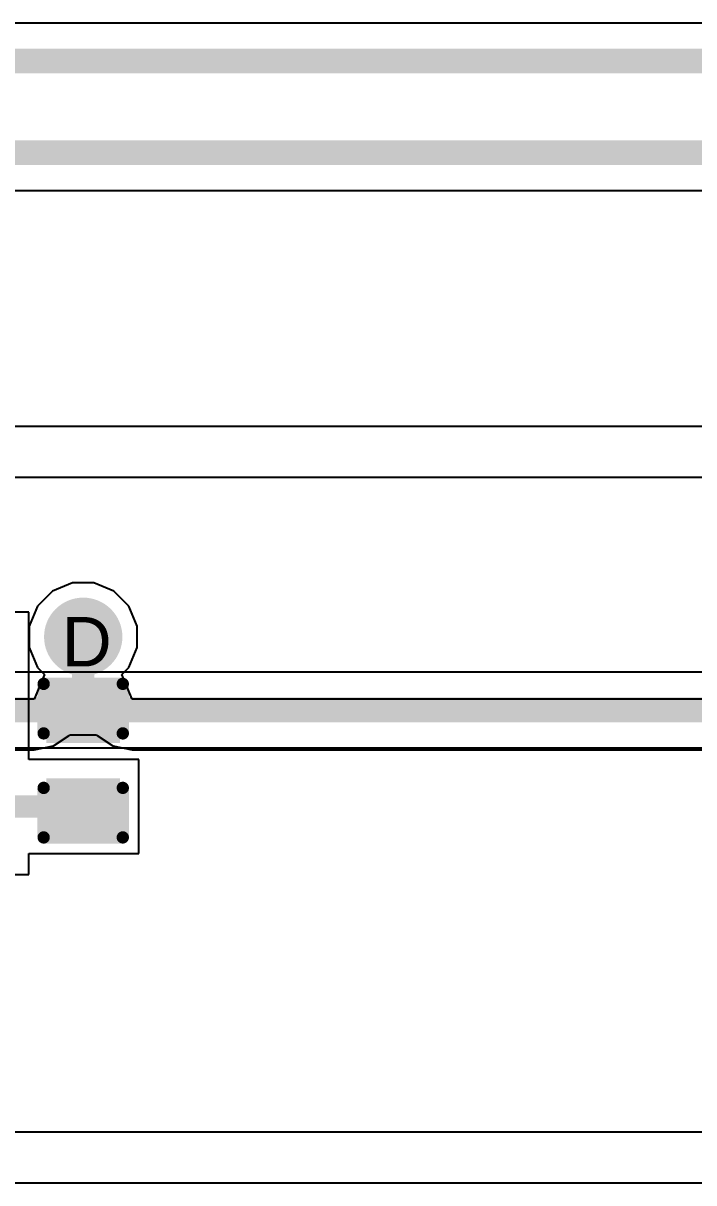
# Model space of a CAD drawing. Header units: inches. Extents: x 0 to 5401, y 0 to 5414.
# Drawn here: x 60.19 to 67.08, y 87.45 to 99.34 of the extents above; entities that cross this region are included whole.
import ezdxf

# ---------------------------------------------------------------- set-up
doc = ezdxf.new("R2010")
doc.units = ezdxf.units.IN
for name, color, linetype in [('Bottom Layer', 5, 'Continuous'), ('Bottom Solder', 6, 'Continuous'), ('Drill Drawing', 1, 'Continuous'), ('Layer 1', 16, 'Continuous'), ('Layer 2', 76, 'Continuous'), ('Top Layer', 1, 'Continuous'), ('Top Overlay', 2, 'Continuous'), ('Top Paste', 8, 'Continuous'), ('Top Solder', 216, 'Continuous'), ('Via Holes', 16, 'Continuous')]:
    doc.layers.add(name, color=color, linetype=linetype)
doc.styles.add('Arial', font='', dxfattribs={"height": 0.2})
doc.styles.get('Arial').set_extended_font_data('Arial')

# ---------------------------------------------------------------- blocks, each defined once
blk = doc.blocks.new('C___0402_284')
at = {"layer": 'Top Layer'}
for points in [[(-0.699, -0.318), (-0.699, 0.318), (-0.241, 0.318), (-0.241, -0.318)], [(0.241, -0.318), (0.241, 0.318), (0.699, 0.318), (0.699, -0.318)]]:
    blk.add_hatch(color=1, dxfattribs=at).paths.add_polyline_path(points)
at = {"layer": 'Top Paste'}
for points in [[(-0.699, -0.318), (-0.699, 0.318), (-0.241, 0.318), (-0.241, -0.318)], [(0.241, -0.318), (0.241, 0.318), (0.699, 0.318), (0.699, -0.318)]]:
    blk.add_hatch(color=8, dxfattribs=at).paths.add_polyline_path(points)
at = {"layer": 'Top Solder'}
for points in [[(-0.758, -0.377), (-0.758, 0.377), (-0.181, 0.377), (-0.181, -0.377)], [(0.181, -0.377), (0.181, 0.377), (0.758, 0.377), (0.758, -0.377)]]:
    blk.add_hatch(color=216, dxfattribs=at).paths.add_polyline_path(points)
at = {"layer": 'Top Overlay'}
for points in [[(-0.787, 0.406, 0.127, 0.127, 0), (-0.279, 0.406, 0.127, 0.127, 0)], [(-0.787, 0.406, 0.127, 0.127, 0), (-0.787, -0.406, 0.127, 0.127, 0)], [(0.279, 0.406, 0.127, 0.127, 0), (0.787, 0.406, 0.127, 0.127, 0)], [(0.787, 0.406, 0.127, 0.127, 0), (0.787, -0.406, 0.127, 0.127, 0)], [(-0.787, -0.406, 0.127, 0.127, 0), (-0.279, -0.406, 0.127, 0.127, 0)], [(0.279, -0.406, 0.127, 0.127, 0), (0.787, -0.406, 0.127, 0.127, 0)]]:
    blk.add_lwpolyline(points, format="xyseb", dxfattribs=at)
for points in [[(-0.819, 0.406, 0.0635, 0.0635, 1), (-0.756, 0.406, 0.0635, 0.0635, 1)], [(-0.819, 0.406, 0.0635, 0.0635, 1), (-0.756, 0.406, 0.0635, 0.0635, 1)], [(-0.311, 0.406, 0.0635, 0.0635, 1), (-0.248, 0.406, 0.0635, 0.0635, 1)], [(0.248, 0.406, 0.0635, 0.0635, 1), (0.311, 0.406, 0.0635, 0.0635, 1)], [(0.756, 0.406, 0.0635, 0.0635, 1), (0.819, 0.406, 0.0635, 0.0635, 1)], [(0.756, 0.406, 0.0635, 0.0635, 1), (0.819, 0.406, 0.0635, 0.0635, 1)], [(-0.819, -0.406, 0.0635, 0.0635, 1), (-0.756, -0.406, 0.0635, 0.0635, 1)], [(-0.819, -0.406, 0.0635, 0.0635, 1), (-0.756, -0.406, 0.0635, 0.0635, 1)], [(-0.311, -0.406, 0.0635, 0.0635, 1), (-0.248, -0.406, 0.0635, 0.0635, 1)], [(0.248, -0.406, 0.0635, 0.0635, 1), (0.311, -0.406, 0.0635, 0.0635, 1)], [(0.756, -0.406, 0.0635, 0.0635, 1), (0.819, -0.406, 0.0635, 0.0635, 1)], [(0.756, -0.406, 0.0635, 0.0635, 1), (0.819, -0.406, 0.0635, 0.0635, 1)]]:
    blk.add_lwpolyline(points, format="xyseb", close=True, dxfattribs=at)

msp = doc.modelspace()

# ---------------------------------------------------------------- hatches: boundary and pattern name
at = {"layer": 'Bottom Layer'}
h = msp.add_hatch(color=5, dxfattribs=at)
edge = h.paths.add_edge_path()
edge.add_arc((60.808, 93.046), 0.3, 0, 360)
at = {"layer": 'Bottom Solder'}
h = msp.add_hatch(color=6, dxfattribs=at)
edge = h.paths.add_edge_path()
edge.add_arc((60.808, 93.046), 0.402, 0, 360)
at = {"layer": 'Layer 1'}
h = msp.add_hatch(color=16, dxfattribs=at)
edge = h.paths.add_edge_path()
edge.add_arc((60.808, 93.046), 0.3, 0, 360)
at = {"layer": 'Layer 2'}
h = msp.add_hatch(color=76, dxfattribs=at)
edge = h.paths.add_edge_path()
edge.add_arc((60.808, 93.046), 0.3, 0, 360)
at = {"layer": 'Top Layer'}
h = msp.add_hatch(color=1, dxfattribs=at)
edge = h.paths.add_edge_path()
edge.add_arc((60.808, 93.046), 0.3, 0, 360)
at = {"layer": 'Top Solder'}
h = msp.add_hatch(color=216, dxfattribs=at)
edge = h.paths.add_edge_path()
edge.add_arc((60.808, 93.046), 0.402, 0, 360)
at = {"layer": 'Via Holes'}
h = msp.add_hatch(color=7, dxfattribs=at)
edge = h.paths.add_edge_path()
edge.add_arc((60.808, 93.046), 0.15, 0, 360)

# ---------------------------------------------------------------- linework, layer by layer
at = {"layer": 'Bottom Layer'}
for p, q in [((81.667, 99.34), (48.734, 99.34)), ((56.141, 97.624), (71.927, 97.624)), ((71.479, 92.685), (57.536, 92.685)), ((58.051, 91.909), (71.318, 91.909))]:
    msp.add_line(p, q, dxfattribs=at)
for points in [[(48.734, 98.952, 0.254, 0.254, 0), (81.667, 98.952, 0.254, 0.254, 0)], [(48.836, 98.012, 0.254, 0.254, 0), (80.574, 98.012, 0.254, 0.254, 0)], [(57.141, 92.297, 0.254, 0.254, 0), (71.479, 92.297, 0.254, 0.254, 0)]]:
    msp.add_lwpolyline(points, format="xyseb", dxfattribs=at)
at = {"layer": 'Layer 2'}
for p, q in [((69.916, 95.203), (58.586, 95.203)), ((55.12, 94.685), (75.356, 94.685)), ((60.494, 93.516), (60.338, 93.36)), ((60.697, 93.6), (60.494, 93.516)), ((60.918, 93.6), (60.697, 93.6)), ((61.121, 93.516), (60.918, 93.6)), ((61.277, 93.36), (61.121, 93.516)), ((60.338, 93.36), (60.254, 93.157)), ((61.362, 93.157), (61.277, 93.36)), ((60.254, 93.157), (60.254, 92.936)), ((61.362, 92.936), (61.362, 93.157)), ((60.254, 92.936), (60.338, 92.732)), ((61.277, 92.732), (61.362, 92.936)), ((60.338, 92.732), (60.411, 92.659)), ((61.204, 92.659), (61.277, 92.732)), ((60.411, 92.659), (60.306, 92.405)), ((61.309, 92.405), (61.204, 92.659)), ((60.306, 92.405), (57.695, 92.405)), ((71.711, 92.405), (61.309, 92.405)), ((60.504, 91.927), (60.664, 92.034)), ((60.664, 92.034), (60.672, 92.039)), ((60.672, 92.039), (60.943, 92.039)), ((60.943, 92.039), (60.943, 92.039)), ((60.943, 92.039), (60.951, 92.034)), ((60.951, 92.034), (61.111, 91.927)), ((58.144, 91.887), (60.306, 91.887)), ((60.306, 91.887), (60.504, 91.927)), ((61.111, 91.927), (61.309, 91.887)), ((61.309, 91.887), (71.496, 91.887)), ((73.163, 87.964), (58.136, 87.964)), ((57.921, 87.446), (73.329, 87.446))]:
    msp.add_line(p, q, dxfattribs=at)
at = {"layer": 'Top Layer'}
for p, q in [((60.249, 93.3), (58.979, 93.3)), ((60.249, 91.903), (60.249, 93.3)), ((60.249, 91.789), (60.249, 91.903)), ((61.379, 91.789), (60.249, 91.789)), ((61.379, 90.824), (61.379, 91.789)), ((60.249, 90.608), (60.249, 90.824)), ((60.249, 90.824), (61.379, 90.824)), ((58.979, 90.608), (60.249, 90.608))]:
    msp.add_line(p, q, dxfattribs=at)
for points in [[(60.808, 92.246, 0.229, 0.229, 0), (60.808, 93.046, 0.229, 0.229, 0)], [(59.614, 91.306, 0.229, 0.229, 0), (60.808, 91.306, 0.229, 0.229, 0)]]:
    msp.add_lwpolyline(points, format="xyseb", dxfattribs=at)
for points in [[(60.75, 93.046, 0.114, 0.114, 1), (60.865, 93.046, 0.114, 0.114, 1)], [(60.75, 92.246, 0.114, 0.114, 1), (60.865, 92.246, 0.114, 0.114, 1)], [(60.75, 91.306, 0.114, 0.114, 1), (60.865, 91.306, 0.114, 0.114, 1)]]:
    msp.add_lwpolyline(points, format="xyseb", close=True, dxfattribs=at)

# ---------------------------------------------------------------- block references
at = {"rotation": 90}
msp.add_blockref('C___0402_284', (60.808, 91.776), dxfattribs=at)

# ---------------------------------------------------------------- texts
at = {"layer": 'Drill Drawing', "style": 'Arial'}
msp.add_text('D', height=0.508, dxfattribs=at).set_placement((60.588, 92.742))

doc.saveas('drawing.dxf')
